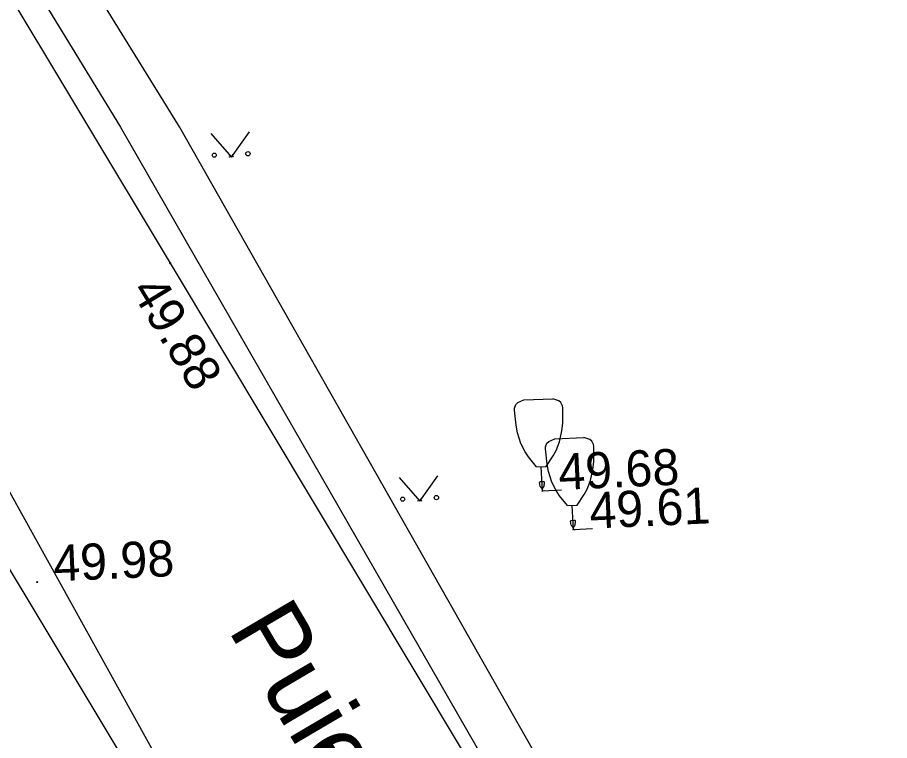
# Model space of a CAD drawing. Extents: x 641407 to 642093, y 6455165 to 6455786.
# Drawn here: x 641605 to 641623.1, y 6455602.16 to 6455617.17 of the extents above; entities that cross this region are included whole.
import ezdxf

# ---------------------------------------------------------------- set-up
doc = ezdxf.new("R2010")
doc.units = 0
for name, color, linetype in [('12_MPPOST', 7, 'Continuous'), ('40_KRUNDIPII', 7, 'Continuous'), ('42_JARSAK', 7, 'Continuous'), ('63_KARVUD', 7, 'Continuous'), ('Default', 7, 'Continuous'), ('KALLAS', 7, 'Continuous'), ('KANALISATSIOONIKAEV', 7, 'Continuous'), ('KRUNDIPIIR', 7, 'Continuous'), ('PUUDPQQSAD', 7, 'Continuous'), ('TANAV', 7, 'Continuous'), ('TEEAAR', 7, 'Continuous'), ('TRAFO', 7, 'Continuous')]:
    doc.layers.add(name, color=color, linetype=linetype)

# ---------------------------------------------------------------- blocks, each defined once
blk = doc.blocks.new('PUNKT9')
at = {"layer": '12_MPPOST'}
blk.add_circle((0, 0), 10, dxfattribs=at)
blk = doc.blocks.new('VKITP8')
at = {"layer": 'Default'}
for p, q in [((-30, 190), (30, 190)), ((-10, 50), (10, 50)), ((0, 0), (0, 50)), ((0, 0), (40, 0))]:
    blk.add_line(p, q, dxfattribs=at)
for points in [[(-10, 50), (-25.84, 71.296), (-32.292, 82.471), (-40, 100), (-46.128, 122.53), (-48.495, 138.13), (-50, 170), (-49.794, 174.158), (-46.834, 181.302), (-42.803, 185.01), (-30, 190)], [(10, 50), (25.84, 71.296), (32.292, 82.471), (40, 100), (46.128, 122.53), (48.495, 138.13), (50, 170), (49.794, 174.158), (46.834, 181.302), (42.803, 185.01), (30, 190)]]:
    blk.add_lwpolyline(points, dxfattribs=at)
blk = doc.blocks.new('VMUR11')
at = {"layer": 'Default'}
for p, q in [((-40, 51), (0, 0)), ((0, 0), (40, 51))]:
    blk.add_line(p, q, dxfattribs=at)
for centre, radius in [((-35, 6), 4.28), ((35, 6), 4.52)]:
    blk.add_circle(centre, radius, dxfattribs=at)
blk = doc.blocks.new('PUNK10')
at = {"layer": '12_MPPOST'}
blk.add_circle((0, 0), 10, dxfattribs=at)
blk = doc.blocks.new('VKITP9')
at = {"layer": 'PUUDPQQSAD'}
for p, q in [((-300, 1900), (300, 1900)), ((-100, 500), (100, 500)), ((0, 0), (0, 500)), ((0, 0), (400, 0))]:
    blk.add_line(p, q, dxfattribs=at)
for points in [[(-100, 500), (-258.4, 712.96), (-322.92, 824.71), (-400, 1000), (-461.28, 1225.3), (-484.95, 1381.3), (-500, 1700), (-497.94, 1741.58), (-468.34, 1813.02), (-428.03, 1850.1), (-300, 1900)], [(100, 500), (258.4, 712.96), (322.92, 824.71), (400, 1000), (461.28, 1225.3), (484.95, 1381.3), (500, 1700), (497.94, 1741.58), (468.34, 1813.02), (428.03, 1850.1), (300, 1900)]]:
    blk.add_lwpolyline(points, dxfattribs=at)
blk = doc.blocks.new('VMUR12')
at = {"layer": 'TANAV'}
for p, q in [((-403, 505), (0, 0)), ((0, 0), (397, 505))]:
    blk.add_line(p, q, dxfattribs=at)
for centre, radius in [((-353, 55), 42.8), ((347, 55), 45.2)]:
    blk.add_circle(centre, radius, dxfattribs=at)

msp = doc.modelspace()

# ---------------------------------------------------------------- linework, layer by layer
at = {"layer": '40_KRUNDIPII'}
msp.add_line((641605.409, 6455605.449), (641605.409, 6455605.449), dxfattribs=at)
msp.add_line((641605.409, 6455605.449), (641605.409, 6455605.449), dxfattribs=at)
msp.add_line((641605.409, 6455605.449), (641605.409, 6455605.449), dxfattribs=at)
msp.add_line((641605.409, 6455605.449), (641605.409, 6455605.449), dxfattribs=at)
msp.add_line((641605.409, 6455605.449), (641605.409, 6455605.449), dxfattribs=at)
msp.add_line((641605.409, 6455605.449), (641605.409, 6455605.449), dxfattribs=at)
at = {"layer": '42_JARSAK'}
for p, q in [((641592.781, 6455638.357), (641607.141, 6455614.896)), ((641592.781, 6455638.357), (641607.141, 6455614.896)), ((641592.781, 6455638.357), (641607.141, 6455614.896)), ((641592.781, 6455638.357), (641607.141, 6455614.896)), ((641608.363, 6455614.901), (641593.915, 6455638.295)), ((641608.363, 6455614.901), (641593.915, 6455638.295)), ((641608.363, 6455614.901), (641593.915, 6455638.295)), ((641608.363, 6455614.901), (641593.915, 6455638.295)), ((641607.141, 6455614.896), (641622.556, 6455588.062)), ((641607.141, 6455614.896), (641622.556, 6455588.062)), ((641607.141, 6455614.896), (641622.556, 6455588.062)), ((641607.141, 6455614.896), (641622.556, 6455588.062)), ((641623.103, 6455588.92), (641608.363, 6455614.901)), ((641623.103, 6455588.92), (641608.363, 6455614.901)), ((641623.103, 6455588.92), (641608.363, 6455614.901)), ((641623.103, 6455588.92), (641608.363, 6455614.901))]:
    msp.add_line(p, q, dxfattribs=at)
at = {"layer": 'KALLAS'}
msp.add_line((641608.171, 6455612.07), (641608.171, 6455612.07), dxfattribs=at)
msp.add_line((641608.171, 6455612.07), (641608.171, 6455612.07), dxfattribs=at)
msp.add_line((641608.171, 6455612.07), (641608.171, 6455612.07), dxfattribs=at)
msp.add_line((641608.171, 6455612.07), (641608.171, 6455612.07), dxfattribs=at)
msp.add_line((641608.171, 6455612.07), (641608.171, 6455612.07), dxfattribs=at)
msp.add_line((641608.171, 6455612.07), (641608.171, 6455612.07), dxfattribs=at)
msp.add_line((641608.171, 6455612.07), (641608.171, 6455612.07), dxfattribs=at)
msp.add_line((641608.171, 6455612.07), (641608.171, 6455612.07), dxfattribs=at)
msp.add_line((641608.171, 6455612.07), (641608.171, 6455612.07), dxfattribs=at)
msp.add_line((641608.171, 6455612.07), (641608.171, 6455612.07), dxfattribs=at)
msp.add_line((641608.171, 6455612.07), (641608.171, 6455612.07), dxfattribs=at)
msp.add_line((641608.171, 6455612.07), (641608.171, 6455612.07), dxfattribs=at)
for points in [[(641582.246, 6455666.887), (641579.786, 6455665.274), (641577.718, 6455662.967), (641595.298, 6455633.509), (641608.171, 6455612.07), (641621.278, 6455590.192), (641622.537, 6455588.033)], [(641582.246, 6455666.887), (641579.786, 6455665.274), (641577.718, 6455662.967), (641595.298, 6455633.509), (641608.171, 6455612.07), (641621.278, 6455590.192), (641622.537, 6455588.033)], [(641582.246, 6455666.887), (641579.786, 6455665.274), (641577.718, 6455662.967), (641595.298, 6455633.509), (641608.171, 6455612.07), (641621.278, 6455590.192), (641622.537, 6455588.033)], [(641582.246, 6455666.887), (641579.786, 6455665.274), (641577.718, 6455662.967), (641595.298, 6455633.509), (641608.171, 6455612.07), (641621.278, 6455590.192), (641622.537, 6455588.033)], [(641618.779, 6455582.14), (641608.368, 6455599.833), (641592.948, 6455625.528)], [(641618.779, 6455582.14), (641608.368, 6455599.833), (641592.948, 6455625.528)], [(641618.779, 6455582.14), (641608.368, 6455599.833), (641592.948, 6455625.528)], [(641618.779, 6455582.14), (641608.368, 6455599.833), (641592.948, 6455625.528)]]:
    msp.add_lwpolyline(points, dxfattribs=at)
at = {"layer": 'PUUDPQQSAD'}
for p, q in [((641615.895, 6455607.347), (641615.895, 6455607.347)), ((641615.895, 6455607.347), (641615.895, 6455607.347)), ((641615.895, 6455607.347), (641615.895, 6455607.347)), ((641615.895, 6455607.347), (641615.895, 6455607.347)), ((641615.895, 6455607.347), (641615.895, 6455607.347)), ((641615.895, 6455607.347), (641615.895, 6455607.347)), ((641615.895, 6455607.347), (641615.895, 6455607.347)), ((641615.895, 6455607.347), (641615.895, 6455607.347)), ((641615.895, 6455607.347), (641615.895, 6455607.347)), ((641615.895, 6455607.347), (641615.895, 6455607.347)), ((641615.895, 6455607.347), (641615.895, 6455607.347)), ((641615.895, 6455607.347), (641615.895, 6455607.347)), ((641616.539, 6455606.543), (641616.539, 6455606.543)), ((641616.539, 6455606.543), (641616.539, 6455606.543)), ((641616.539, 6455606.543), (641616.539, 6455606.543)), ((641616.539, 6455606.543), (641616.539, 6455606.543)), ((641616.539, 6455606.543), (641616.539, 6455606.543)), ((641616.539, 6455606.543), (641616.539, 6455606.543)), ((641616.539, 6455606.543), (641616.539, 6455606.543)), ((641616.539, 6455606.543), (641616.539, 6455606.543)), ((641616.539, 6455606.543), (641616.539, 6455606.543)), ((641616.539, 6455606.543), (641616.539, 6455606.543)), ((641616.539, 6455606.543), (641616.539, 6455606.543)), ((641616.539, 6455606.543), (641616.539, 6455606.543))]:
    msp.add_line(p, q, dxfattribs=at)
at = {"layer": 'TRAFO'}
msp.add_line((641602.318, 6455611.856), (641615.82, 6455587.507), dxfattribs=at)
msp.add_line((641602.318, 6455611.856), (641615.82, 6455587.507), dxfattribs=at)

# ---------------------------------------------------------------- block references
at = {"layer": '40_KRUNDIPII', "xscale": 0.0009999011189044575, "yscale": 0.0009999011189044575, "rotation": 2.564087396761455}
for name in ['PUNKT9', 'PUNK10']:
    msp.add_blockref(name, (641605.409, 6455605.449), dxfattribs=at)
at = {"layer": 'KRUNDIPIIR', "xscale": 0.0009999011189044575, "yscale": 0.0009999011189044575, "rotation": 2.564087396761455}
for name, p in [('PUNKT9', (641608.171, 6455612.07)), ('PUNKT9', (641608.171, 6455612.07)), ('PUNKT9', (641608.171, 6455612.07)), ('PUNKT9', (641608.171, 6455612.07)), ('PUNK10', (641608.171, 6455612.07)), ('PUNK10', (641608.171, 6455612.07)), ('PUNK10', (641608.171, 6455612.07)), ('PUNK10', (641608.171, 6455612.07)), ('PUNKT9', (641615.895, 6455607.347)), ('PUNKT9', (641615.895, 6455607.347)), ('PUNKT9', (641615.895, 6455607.347)), ('PUNKT9', (641615.895, 6455607.347)), ('PUNK10', (641615.895, 6455607.347)), ('PUNK10', (641615.895, 6455607.347)), ('PUNK10', (641615.895, 6455607.347)), ('PUNK10', (641615.895, 6455607.347)), ('PUNKT9', (641616.539, 6455606.543)), ('PUNKT9', (641616.539, 6455606.543)), ('PUNKT9', (641616.539, 6455606.543)), ('PUNKT9', (641616.539, 6455606.543)), ('PUNK10', (641616.539, 6455606.543)), ('PUNK10', (641616.539, 6455606.543)), ('PUNK10', (641616.539, 6455606.543)), ('PUNK10', (641616.539, 6455606.543)), ('PUNKT9', (641605.409, 6455605.449)), ('PUNK10', (641605.409, 6455605.449))]:
    msp.add_blockref(name, p, dxfattribs=at)
at = {"layer": 'PUUDPQQSAD', "xscale": 0.0009999011189044575, "yscale": 0.0009999011189044575, "rotation": 2.564087396761455}
for name, p in [('VKITP9', (641615.895, 6455607.347)), ('VKITP9', (641615.895, 6455607.347)), ('VKITP9', (641616.539, 6455606.543)), ('VKITP9', (641616.539, 6455606.543)), ('VKITP8', (641615.895, 6455607.347)), ('VKITP8', (641615.895, 6455607.347)), ('VKITP8', (641616.539, 6455606.543)), ('VKITP8', (641616.539, 6455606.543))]:
    msp.add_blockref(name, p, dxfattribs=at)
at = {"layer": 'TANAV', "xscale": 0.0009999011189044575, "yscale": 0.0009999011189044575, "rotation": 2.564087396761455}
for name, p in [('VMUR12', (641609.439, 6455614.275)), ('VMUR12', (641609.439, 6455614.275)), ('VMUR11', (641609.439, 6455614.275)), ('VMUR11', (641609.439, 6455614.275)), ('VMUR12', (641613.351, 6455607.133)), ('VMUR12', (641613.351, 6455607.133)), ('VMUR11', (641613.351, 6455607.133)), ('VMUR11', (641613.351, 6455607.133))]:
    msp.add_blockref(name, p, dxfattribs=at)

# ---------------------------------------------------------------- texts
at = {"layer": '40_KRUNDIPII'}
msp.add_text('49.98', height=0.7499, rotation=2.5641, dxfattribs=at).set_placement((641605.759, 6455605.465))
msp.add_text('49.98', height=0.7499, rotation=2.5641, dxfattribs=at).set_placement((641605.759, 6455605.465))
at = {"layer": '63_KARVUD'}
msp.add_text('49.68', height=0.7499, rotation=2.5641, dxfattribs=at).set_placement((641616.244, 6455607.362))
msp.add_text('49.68', height=0.7499, rotation=2.5641, dxfattribs=at).set_placement((641616.244, 6455607.362))
msp.add_text('49.68', height=0.7499, rotation=2.5641, dxfattribs=at).set_placement((641616.244, 6455607.362))
msp.add_text('49.68', height=0.7499, rotation=2.5641, dxfattribs=at).set_placement((641616.244, 6455607.362))
at = {"layer": 'KANALISATSIOONIKAEV'}
msp.add_text('Puiestee tn.', height=1.49985, rotation=300.4714, dxfattribs=at).set_placement((641609.354, 6455604.469))
msp.add_text('Puiestee tn.', height=1.49985, rotation=300.4714, dxfattribs=at).set_placement((641609.354, 6455604.469))
at = {"layer": 'TEEAAR'}
for s, rotation, p in [('49.88', 301.2828, (641607.341, 6455611.505)), ('49.88', 301.2828, (641607.341, 6455611.505)), ('49.61', 2.5641, (641616.889, 6455606.559)), ('49.61', 2.5641, (641616.889, 6455606.559)), ('49.61', 2.5641, (641616.889, 6455606.559)), ('49.61', 2.5641, (641616.889, 6455606.559))]:
    msp.add_text(s, height=0.7499, rotation=rotation, dxfattribs=at).set_placement(p)

doc.saveas('drawing.dxf')
